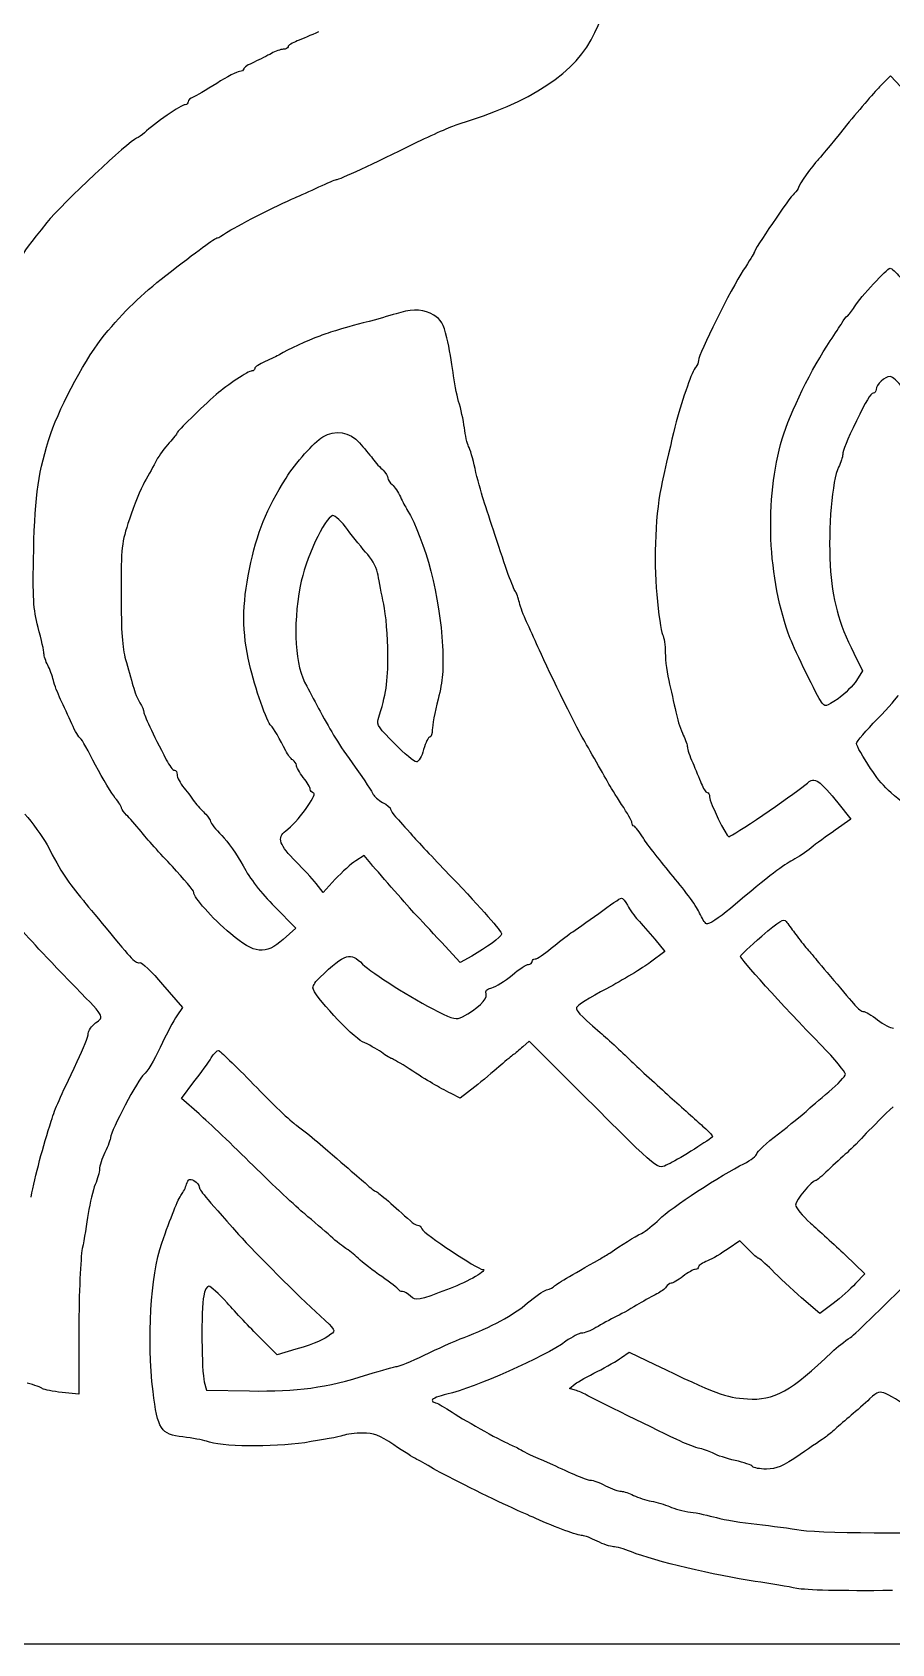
# Model space of a CAD drawing. Header units: millimetres. Extents: x 2 to 526, y -526 to -2.
# Drawn here: x 183 to 265, y -525.7 to -372 of the extents above; entities that cross this region are included whole.
import ezdxf

# ---------------------------------------------------------------- set-up
doc = ezdxf.new("R2010")
doc.units = ezdxf.units.MM
doc.layers.get('0').update_dxf_attribs({"linetype": 'CONTINUOUS'})

msp = doc.modelspace()

# ---------------------------------------------------------------- linework, layer by layer
for p, q in [((264.9, -376.13), (263.87, -377.19)), ((265.88, -377.19), (264.9, -376.13)), ((261.41, -431.22), (262.23, -432.88)), ((262.23, -432.88), (261.67, -433.81)), ((259.87, -445.48), (261.12, -447.04)), ((261.12, -447.04), (259.64, -448.1)), ((214.68, -450.53), (213.89, -451.01)), ((215.32, -451.27), (214.68, -450.53)), ((210.77, -454.05), (210.11, -453.18)), ((211.93, -452.78), (210.77, -454.05)), ((206.16, -455.4), (208.17, -457.46)), ((208.17, -457.46), (206.98, -458.52)), ((223.86, -460.72), (222.06, -458.79)), ((243.39, -459.66), (242.01, -460.69)), ((242.41, -458.5), (243.39, -459.66)), ((224.98, -460.11), (223.86, -460.72)), ((195.47, -462.81), (197.35, -465.01)), ((197.35, -465.01), (196.82, -465.8)), ((230.45, -468.23), (229.84, -468.76)), ((235.59, -473.37), (230.45, -468.23)), ((197.27, -473.71), (198.46, -472.12)), ((223.84, -473.66), (222.99, -473.23)), ((225.24, -472.6), (223.84, -473.66)), ((198.94, -475.17), (197.27, -473.71)), ((250.53, -487.28), (249.42, -488.05)), ((251.35, -488.1), (250.53, -487.28)), ((260.59, -488.63), (262.47, -490.43)), ((262.47, -490.43), (261.57, -491.36)), ((258.18, -494.22), (256.43, -492.71)), ((259.45, -493.26), (258.18, -494.22)), ((187.48, -495.78), (187.46, -501.91)), ((206.4, -498.16), (204.73, -496.49)), ((208.17, -497.63), (206.4, -498.16)), ((239.24, -498.42), (239.98, -497.92)), ((239.98, -497.92), (242.41, -499.08)), ((199.44, -500.72), (199.65, -501.52)), ((234.29, -501.36), (234.82, -500.94)), ((187.46, -501.91), (185.87, -501.76)), ((199.65, -501.52), (203.76, -501.6)), ((234.82, -501.52), (234.29, -501.36))]:
    msp.add_line(p, q)
msp.add_lwpolyline([(2.38, -264.05), (2.38, -525.73), (264.05, -525.73), (525.73, -525.73), (525.73, -264.05), (525.73, -2.38), (264.05, -2.38), (2.38, -2.38)], close=True)
for points in [[(236.7, -372), (237.6, -370.05), (237.91, -369.17), (238.13, -368.09)], [(210.34, -371.92), (209.68, -372.24), (208.76, -372.61), (208.31, -372.8)], [(223.57, -380.76), (230.58, -378.7), (234.98, -375.79), (236.7, -372)], [(206.98, -373.59), (206.72, -373.59), (206.22, -373.78), (205.85, -373.99)], [(207.43, -373.35), (207.43, -373.49), (207.22, -373.59), (206.98, -373.59)], [(208.31, -372.8), (207.83, -372.98), (207.43, -373.22), (207.43, -373.35)], [(204.21, -374.81), (203.65, -375.05), (203.2, -375.34), (203.2, -375.47)], [(205.85, -373.99), (205.48, -374.2), (204.73, -374.54), (204.21, -374.81)], [(202.8, -375.71), (202.59, -375.71), (201.61, -376.21), (200.63, -376.85)], [(203.2, -375.47), (203.2, -375.6), (203.01, -375.71), (202.8, -375.71)], [(198.38, -378.17), (198.12, -378.25), (197.91, -378.46), (197.91, -378.62)], [(200.63, -376.85), (199.63, -377.48), (198.62, -378.06), (198.38, -378.17)], [(263.87, -377.19), (263.29, -377.75), (261.78, -379.52), (260.48, -381.13)], [(197.62, -378.88), (197.25, -378.88), (194.68, -380.66), (193.73, -381.56)], [(197.91, -378.62), (197.91, -378.75), (197.78, -378.88), (197.62, -378.88)], [(219.47, -382.59), (221.22, -381.74), (223.07, -380.92), (223.57, -380.76)], [(260.48, -381.13), (259.19, -382.72), (258.05, -384.1), (257.97, -384.18)], [(192.99, -382.08), (192.25, -382.35), (185.95, -388.25), (184.41, -390.13)], [(193.73, -381.56), (193.49, -381.79), (193.15, -382.03), (192.99, -382.08)], [(212.04, -386.03), (212.28, -386.03), (215.64, -384.49), (219.47, -382.59)], [(257.97, -384.18), (257.52, -384.62), (256.12, -386.56), (256.12, -386.77)], [(208.09, -387.75), (208.54, -387.56), (209.55, -387.11), (210.37, -386.72)], [(210.37, -386.72), (211.19, -386.34), (211.93, -386.03), (212.04, -386.03)], [(255.72, -387.35), (255.32, -387.67), (251.88, -392.75), (251.88, -393.01)], [(256.12, -386.77), (256.12, -386.9), (255.93, -387.16), (255.72, -387.35)], [(201.56, -391.08), (202.25, -390.6), (206.48, -388.43), (208.09, -387.75)], [(184.41, -390.13), (182.88, -392.03), (182.03, -393.14), (182.03, -393.36)], [(195.77, -395.18), (198.76, -392.85), (200.5, -391.58), (200.71, -391.58)], [(200.71, -391.58), (200.79, -391.58), (201.19, -391.35), (201.56, -391.08)], [(251.88, -393.01), (251.88, -393.06), (251.43, -393.83), (250.85, -394.68)], [(250.85, -394.68), (249.74, -396.37), (246.59, -402.72), (246.59, -403.28)], [(261.46, -398.17), (262.07, -397.22), (264.58, -394.49), (264.87, -394.49)], [(264.87, -394.49), (265.01, -394.49), (265.43, -394.86), (265.83, -395.34)], [(189.92, -400.84), (191.77, -398.62), (193.44, -397.01), (195.77, -395.18)], [(260.8, -399.02), (260.93, -398.94), (261.22, -398.57), (261.46, -398.17)], [(215.77, -399.39), (212.38, -400.29), (211.51, -400.55), (210.45, -400.95)], [(218.18, -398.7), (217.73, -398.83), (216.64, -399.15), (215.77, -399.39)], [(221.35, -398.97), (220.45, -398.41), (219.42, -398.33), (218.18, -398.7)], [(222.59, -401.13), (222.25, -399.76), (222.01, -399.36), (221.35, -398.97)], [(259.16, -401.4), (259.61, -400.76), (260.09, -400), (260.27, -399.71)], [(260.27, -399.71), (260.43, -399.42), (260.67, -399.12), (260.8, -399.02)], [(184.81, -410.24), (185.74, -407.54), (188.3, -402.78), (189.92, -400.84)], [(210.45, -400.95), (209.34, -401.35), (207.35, -402.27), (206.64, -402.72)], [(223.18, -404.42), (223.07, -403.54), (222.81, -402.06), (222.59, -401.13)], [(206.64, -402.72), (206.43, -402.85), (205.79, -403.15), (205.26, -403.38)], [(254.58, -410.77), (255.32, -408.23), (257.41, -404.02), (259.16, -401.4)], [(203.99, -404.28), (203.65, -404.28), (201.64, -405.61), (200.58, -406.53)], [(204.26, -404.05), (204.26, -404.18), (204.15, -404.28), (203.99, -404.28)], [(205.26, -403.38), (204.71, -403.62), (204.26, -403.91), (204.26, -404.05)], [(246.33, -403.91), (246.19, -404.05), (245.82, -404.87), (245.53, -405.74)], [(246.59, -403.28), (246.59, -403.49), (246.49, -403.75), (246.33, -403.91)], [(223.71, -407.19), (223.52, -406.53), (223.28, -405.29), (223.18, -404.42)], [(245.53, -405.74), (244.66, -408.17), (244.37, -409.36), (243.13, -414.87)], [(264.87, -404.81), (264.37, -404.81), (263.53, -405.58), (263.53, -406.06)], [(266.07, -405.9), (265.62, -405.29), (265.11, -404.81), (264.87, -404.81)], [(200.58, -406.53), (199.15, -407.8), (196.85, -410.05), (196.85, -410.18)], [(224.26, -409.71), (224.16, -408.97), (223.92, -407.86), (223.71, -407.19)], [(263.26, -406.4), (263.02, -406.4), (262.55, -407.19), (261.65, -409.05)], [(263.53, -406.06), (263.53, -406.24), (263.42, -406.4), (263.26, -406.4)], [(183.17, -421.38), (183.3, -415.98), (183.59, -413.89), (184.81, -410.24)], [(196.85, -410.18), (196.85, -410.26), (196.51, -410.69), (196.08, -411.14)], [(210.74, -410.58), (211.9, -409.84), (213.36, -410.08), (214.26, -411.14)], [(224.66, -411.48), (224.53, -411.24), (224.34, -410.42), (224.26, -409.71)], [(261.65, -409.05), (260.75, -410.9), (260.35, -411.9), (260.35, -412.27)], [(196.08, -411.14), (195.69, -411.59), (195.13, -412.33), (194.89, -412.8)], [(207.25, -414.5), (208.12, -413.09), (209.92, -411.08), (210.74, -410.58)], [(214.26, -411.14), (214.66, -411.61), (215.21, -412.27), (215.5, -412.64)], [(225.27, -413.6), (225.08, -412.67), (224.79, -411.72), (224.66, -411.48)], [(255.35, -429.82), (253.18, -424.21), (252.86, -416.4), (254.58, -410.77)], [(194.89, -412.8), (194.63, -413.28), (194.12, -414.21), (193.75, -414.87)], [(215.5, -412.64), (215.79, -413.04), (216.24, -413.54), (216.51, -413.76)], [(226.09, -416.59), (225.85, -415.85), (225.48, -414.52), (225.27, -413.6)], [(259.95, -413.46), (259.34, -414.66), (258.95, -419.36), (259.16, -422.8)], [(260.35, -412.27), (260.35, -412.49), (260.16, -413.01), (259.95, -413.46)], [(193.75, -414.87), (193.38, -415.53), (192.72, -417.12), (192.3, -418.44)], [(203.76, -423.2), (204.47, -419.66), (205.37, -417.46), (207.25, -414.5)], [(216.51, -413.76), (216.75, -413.99), (216.96, -414.34), (216.96, -414.5)], [(216.96, -414.5), (216.96, -414.66), (217.14, -414.95), (217.38, -415.13)], [(217.38, -415.13), (217.59, -415.34), (217.96, -415.85), (218.15, -416.3)], [(243.13, -414.87), (242.49, -417.62), (242.28, -422.22), (242.6, -425.61)], [(218.15, -416.3), (218.36, -416.75), (218.65, -417.3), (218.78, -417.51)], [(227.17, -419.89), (226.8, -418.81), (226.32, -417.3), (226.09, -416.59)], [(211.69, -418.09), (210.93, -418.25), (209.05, -422.3), (208.6, -424.82)], [(213.12, -419.42), (212.54, -418.65), (211.9, -418.07), (211.69, -418.09)], [(218.78, -417.51), (220.53, -420.45), (221.96, -425.93), (222.17, -430.53)], [(192.3, -418.44), (191.53, -420.74), (191.51, -420.98), (191.51, -425.58)], [(215.03, -421.8), (214.55, -421.27), (213.68, -420.18), (213.12, -419.42)], [(229.13, -425.32), (228.89, -425.03), (228.2, -423.07), (227.17, -419.89)], [(183.59, -428.76), (183.12, -426.91), (183.07, -426.11), (183.17, -421.38)], [(216.03, -423.78), (215.93, -423.17), (215.53, -422.38), (215.03, -421.8)], [(259.16, -422.8), (259.34, -426.11), (259.95, -428.31), (261.41, -431.22)], [(203.76, -432.25), (203.04, -429.29), (203.04, -426.53), (203.76, -423.2)], [(216.56, -426.53), (216.35, -425.58), (216.11, -424.34), (216.03, -423.78)], [(191.51, -425.58), (191.51, -429.21), (191.61, -430.69), (191.93, -431.8)], [(208.6, -424.82), (207.86, -428.7), (208.09, -432.46), (209.21, -434.37)], [(229.5, -426.38), (229.39, -425.93), (229.24, -425.45), (229.13, -425.32)], [(242.6, -425.61), (242.76, -427.43), (243.02, -429.15), (243.15, -429.42)], [(216.96, -431.32), (216.96, -429.63), (216.77, -427.51), (216.56, -426.53)], [(230.19, -428.23), (229.9, -427.65), (229.61, -426.8), (229.5, -426.38)], [(184.15, -431.24), (184.15, -431.03), (183.91, -429.9), (183.59, -428.76)], [(231.27, -430.61), (230.95, -429.87), (230.45, -428.81), (230.19, -428.23)], [(222.17, -430.53), (222.28, -432.81), (222.2, -433.78), (221.75, -435.61)], [(243.15, -429.42), (243.31, -429.68), (243.42, -430.48), (243.42, -431.19)], [(258.31, -435.87), (257.97, -435.4), (255.77, -430.95), (255.35, -429.82)], [(184.52, -432.36), (184.31, -431.99), (184.15, -431.48), (184.15, -431.24)], [(191.93, -431.8), (192.17, -432.59), (192.48, -433.73), (192.64, -434.31)], [(216.03, -437.54), (216.8, -435.13), (216.96, -434.02), (216.96, -431.32)], [(235.48, -439.21), (235.06, -438.52), (231.85, -431.99), (231.27, -430.61)], [(243.42, -431.19), (243.42, -431.88), (243.6, -433.23), (243.84, -434.18)], [(185.05, -433.81), (184.94, -433.39), (184.71, -432.73), (184.52, -432.36)], [(205.82, -438.15), (205.45, -437.86), (204.26, -434.47), (203.76, -432.25)], [(185.74, -435.64), (185.45, -435.05), (185.16, -434.23), (185.05, -433.81)], [(192.64, -434.31), (192.8, -434.9), (193.09, -435.64), (193.3, -435.95)], [(209.21, -434.37), (209.55, -435), (210.13, -436.06), (210.5, -436.75)], [(243.84, -434.18), (244.05, -435.13), (244.34, -436.43), (244.48, -437.07)], [(261.67, -433.81), (261.36, -434.31), (260.56, -435.08), (259.9, -435.56)], [(186.8, -437.94), (186.5, -437.25), (186, -436.22), (185.74, -435.64)], [(193.3, -435.95), (193.52, -436.27), (193.68, -436.67), (193.68, -436.83)], [(221.75, -435.61), (221.43, -436.83), (221.19, -438.15), (221.19, -438.52)], [(259.9, -435.56), (258.71, -436.35), (258.66, -436.35), (258.31, -435.87)], [(263.66, -437.49), (264.74, -436.38), (265.64, -435.35), (265.64, -435.21)], [(187.62, -439.34), (187.48, -439.26), (187.11, -438.65), (186.8, -437.94)], [(193.68, -436.83), (193.68, -437.09), (194.5, -438.84), (195.82, -441.38)], [(207.22, -440.53), (206.69, -439.45), (205.98, -438.28), (205.82, -438.15)], [(210.5, -436.75), (211.59, -438.81), (212.17, -439.76), (213.84, -442.09)], [(217.59, -439.84), (216.16, -438.44), (215.87, -437.99), (216.03, -437.54)], [(244.48, -437.07), (244.63, -437.7), (244.92, -438.57), (245.14, -439.02)], [(261.67, -439.84), (261.67, -439.66), (262.57, -438.57), (263.66, -437.49)], [(189.07, -441.91), (188.41, -440.58), (187.75, -439.42), (187.62, -439.34)], [(220.95, -439.21), (220.82, -439.21), (220.56, -439.74), (220.37, -440.4)], [(221.19, -438.52), (221.19, -438.89), (221.09, -439.21), (220.95, -439.21)], [(237.97, -443.57), (237.52, -442.75), (235.74, -439.66), (235.48, -439.21)], [(245.14, -439.02), (245.35, -439.47), (245.53, -439.98), (245.53, -440.19)], [(207.88, -441.4), (207.7, -441.3), (207.41, -440.9), (207.22, -440.53)], [(219.68, -441.59), (219.47, -441.59), (218.55, -440.8), (217.59, -439.84)], [(220.37, -440.4), (220.19, -441.06), (219.87, -441.59), (219.68, -441.59)], [(245.53, -440.19), (245.53, -440.37), (245.75, -441.03), (246.04, -441.67)], [(263, -442.2), (262.28, -441.11), (261.67, -440.06), (261.67, -439.84)], [(190.95, -445.03), (190.61, -444.63), (189.76, -443.2), (189.07, -441.91)], [(195.82, -441.38), (196.08, -441.93), (196.45, -442.38), (196.59, -442.38)], [(196.59, -442.38), (196.74, -442.38), (196.85, -442.57), (196.85, -442.81)], [(196.85, -442.81), (196.85, -443.04), (197.14, -443.6), (197.51, -444.08)], [(208.23, -441.91), (208.23, -441.75), (208.07, -441.51), (207.88, -441.4)], [(208.89, -443.07), (208.52, -442.6), (208.23, -442.07), (208.23, -441.91)], [(213.84, -442.09), (214.71, -443.31), (215.48, -444.47), (215.56, -444.69)], [(246.04, -441.67), (246.3, -442.28), (246.67, -443.18), (246.86, -443.63)], [(267.84, -446.8), (264.82, -444.55), (264.13, -443.92), (263, -442.2)], [(197.51, -444.08), (197.88, -444.53), (198.38, -445.19), (198.62, -445.53)], [(209.55, -444.18), (209.55, -444.05), (209.26, -443.55), (208.89, -443.07)], [(209.89, -444.58), (209.71, -444.5), (209.55, -444.34), (209.55, -444.18)], [(239.26, -445.64), (238.71, -444.79), (238.13, -443.87), (237.97, -443.57)], [(246.86, -443.63), (247.04, -444.1), (247.28, -444.5), (247.41, -444.5)], [(249.48, -448.73), (249.77, -448.71), (255.4, -444.9), (256.75, -443.79)], [(256.75, -443.79), (257.41, -443.23), (257.57, -443.2), (258.07, -443.52)], [(258.07, -443.52), (258.37, -443.73), (259.19, -444.61), (259.87, -445.48)], [(191.56, -446.01), (191.56, -445.88), (191.27, -445.43), (190.95, -445.03)], [(198.62, -445.53), (198.89, -445.88), (199.31, -446.35), (199.58, -446.56)], [(207.22, -448.15), (208.28, -447.41), (210.26, -444.69), (209.89, -444.58)], [(215.56, -444.69), (215.64, -444.87), (216.03, -445.21), (216.46, -445.45)], [(216.46, -445.45), (216.88, -445.66), (217.22, -445.96), (217.22, -446.09)], [(240.24, -447.38), (240.24, -447.25), (239.79, -446.46), (239.26, -445.64)], [(247.41, -444.5), (247.54, -444.5), (247.65, -444.69), (247.65, -444.92)], [(247.65, -444.92), (247.65, -445.43), (249.24, -448.73), (249.48, -448.73)], [(182.32, -446.56), (183.04, -447.36), (183.99, -448.68), (184.44, -449.5)], [(192.03, -446.67), (191.77, -446.43), (191.56, -446.14), (191.56, -446.01)], [(193.41, -448.23), (192.91, -447.6), (192.27, -446.88), (192.03, -446.67)], [(199.58, -446.56), (199.81, -446.8), (200.03, -447.12), (200.03, -447.28)], [(200.03, -447.28), (200.05, -447.41), (200.53, -448.02), (201.11, -448.6)], [(217.22, -446.09), (217.22, -446.25), (217.43, -446.56), (217.7, -446.83)], [(217.7, -446.83), (217.94, -447.09), (218.68, -447.91), (219.31, -448.63)], [(240.45, -447.73), (240.32, -447.68), (240.24, -447.52), (240.24, -447.38)], [(196.4, -451.56), (195.26, -450.37), (193.91, -448.87), (193.41, -448.23)], [(201.11, -448.6), (201.69, -449.18), (202.59, -450.48), (203.15, -451.51)], [(208.2, -451.11), (206.61, -449.55), (206.35, -448.81), (207.22, -448.15)], [(219.31, -448.63), (219.95, -449.34), (221.62, -451.11), (223.02, -452.57)], [(241.33, -448.87), (240.96, -448.28), (240.56, -447.75), (240.45, -447.73)], [(244.18, -452.52), (242.99, -451.09), (241.72, -449.45), (241.33, -448.87)], [(259.64, -448.1), (258.84, -448.65), (257.78, -449.42), (257.33, -449.79)], [(184.44, -449.5), (185.87, -452.23), (186.37, -452.99), (187.91, -454.82)], [(257.33, -449.79), (256.88, -450.16), (256.09, -450.69), (255.59, -450.96)], [(198.44, -454.03), (198.44, -453.87), (197.51, -452.76), (196.4, -451.56)], [(203.15, -451.51), (203.76, -452.68), (204.87, -454.1), (206.16, -455.4)], [(210.11, -453.18), (209.74, -452.7), (208.86, -451.78), (208.2, -451.11)], [(213.89, -451.01), (213.47, -451.3), (212.59, -452.09), (211.93, -452.78)], [(219.6, -456.14), (218.89, -455.37), (216.38, -452.52), (215.32, -451.27)], [(255.59, -450.96), (254.66, -451.43), (253.6, -452.25), (249.63, -455.56)], [(223.02, -452.57), (225.93, -455.61), (227.81, -457.76), (227.81, -458.02)], [(246.7, -456.01), (246.51, -455.53), (245.37, -453.95), (244.18, -452.52)], [(187.91, -454.82), (188.09, -455.06), (189.07, -456.25), (190.08, -457.46)], [(201.96, -457.99), (200.13, -456.43), (198.44, -454.53), (198.44, -454.03)], [(237.07, -456.04), (238.15, -455.24), (239.13, -454.58), (239.24, -454.58)], [(239.24, -454.58), (239.34, -454.55), (239.61, -454.87), (239.82, -455.27)], [(186.53, -462.44), (183.17, -458.95), (182.43, -458.15), (180.74, -456.14)], [(222.06, -458.79), (221.09, -457.73), (219.97, -456.54), (219.6, -456.14)], [(234.42, -457.91), (234.79, -457.68), (235.98, -456.83), (237.07, -456.04)], [(239.82, -455.27), (240.03, -455.69), (240.48, -456.3), (240.82, -456.67)], [(240.82, -456.67), (241.14, -457.01), (241.88, -457.84), (242.41, -458.5)], [(247.36, -457.04), (247.2, -456.96), (246.91, -456.49), (246.7, -456.01)], [(249.63, -455.56), (248.55, -456.49), (247.52, -457.15), (247.36, -457.04)], [(190.08, -457.46), (192.56, -460.48), (192.93, -460.88), (193.3, -460.72)], [(206.98, -458.52), (205.26, -460.03), (204.26, -459.93), (201.96, -457.99)], [(227.81, -458.02), (227.81, -458.26), (226.32, -459.34), (224.98, -460.11)], [(232.54, -459.37), (233.2, -458.81), (234.05, -458.18), (234.42, -457.91)], [(250.59, -460.11), (250.59, -460.03), (251.51, -459.18), (252.62, -458.21)], [(252.62, -458.21), (254.34, -456.72), (254.71, -456.49), (254.95, -456.8)], [(254.95, -456.8), (255.11, -457.04), (255.48, -457.52), (255.75, -457.89)], [(255.75, -457.89), (256.04, -458.28), (256.51, -458.89), (256.83, -459.29)], [(231.01, -460.38), (231.17, -460.38), (231.85, -459.93), (232.54, -459.37)], [(256.83, -459.29), (257.18, -459.66), (257.52, -460.08), (257.65, -460.24)], [(193.3, -460.72), (193.46, -460.67), (194.44, -461.59), (195.47, -462.81)], [(210.45, -462.15), (212.99, -459.79), (213.33, -459.69), (214.55, -460.88)], [(214.55, -460.88), (215.45, -461.75), (219.26, -464.16), (221.72, -465.4)], [(228.81, -461.94), (229.47, -461.35), (230.19, -460.9), (230.37, -460.9)], [(230.37, -460.9), (230.56, -460.9), (230.72, -460.77), (230.72, -460.64)], [(230.72, -460.64), (230.72, -460.48), (230.85, -460.38), (231.01, -460.38)], [(242.01, -460.69), (241.25, -461.27), (239.37, -462.41), (237.81, -463.23)], [(258.31, -468.63), (254.45, -464.66), (250.56, -460.35), (250.59, -460.11)], [(257.65, -460.24), (258, -460.67), (260.93, -464.13), (261.51, -464.79)], [(189.07, -466.49), (189.92, -465.83), (190.08, -466.09), (186.53, -462.44)], [(209.81, -463.13), (209.81, -462.92), (210.11, -462.47), (210.45, -462.15)], [(226.88, -463.13), (227.25, -463.05), (228.12, -462.49), (228.81, -461.94)], [(214.55, -468.29), (213.52, -467.81), (209.81, -463.79), (209.81, -463.13)], [(224.08, -465.9), (225.48, -465.16), (226.48, -464.24), (226.32, -463.76)], [(226.32, -463.76), (226.22, -463.42), (226.38, -463.26), (226.88, -463.13)], [(237.81, -463.23), (236.22, -464.05), (234.95, -464.87), (234.95, -465.03)], [(196.82, -465.8), (196.53, -466.22), (195.82, -467.6), (195.24, -468.82)], [(221.72, -465.4), (223.23, -466.17), (223.47, -466.2), (224.08, -465.9)], [(234.95, -465.03), (234.95, -465.4), (235.06, -465.51), (237.2, -467.39)], [(261.51, -464.79), (261.81, -465.14), (262.18, -465.4), (262.33, -465.4)], [(262.33, -465.4), (262.49, -465.4), (263.1, -465.75), (263.68, -466.2)], [(188.38, -467.49), (188.38, -467.23), (188.7, -466.78), (189.07, -466.49)], [(237.2, -467.39), (238.02, -468.1), (239.45, -469.42), (240.35, -470.3)], [(263.68, -466.2), (264.24, -466.62), (264.93, -466.99), (265.19, -466.99)], [(187.33, -470.16), (187.91, -468.95), (188.38, -467.73), (188.38, -467.49)], [(195.24, -468.82), (194.65, -470.06), (193.97, -471.22), (193.68, -471.41)], [(216.35, -469.29), (215.87, -468.97), (215.08, -468.52), (214.55, -468.29)], [(229.84, -468.76), (229.53, -469.05), (229.08, -469.42), (228.86, -469.58)], [(260.61, -471.38), (260.61, -471.17), (259.58, -469.93), (258.31, -468.63)], [(184.84, -475.85), (185.29, -474.48), (185.55, -473.87), (187.33, -470.16)], [(198.46, -472.12), (199.13, -471.28), (199.87, -470.24), (200.1, -469.82)], [(200.1, -469.82), (200.37, -469.42), (200.66, -469.11), (200.79, -469.11)], [(200.79, -469.11), (200.9, -469.11), (202.41, -470.56), (204.15, -472.36)], [(217.33, -469.9), (217.25, -469.9), (216.8, -469.64), (216.35, -469.29)], [(219, -470.88), (218.18, -470.35), (217.41, -469.9), (217.33, -469.9)], [(228.86, -469.58), (228.65, -469.74), (228.04, -470.24), (227.54, -470.69)], [(240.35, -470.3), (241.25, -471.17), (242.94, -472.7), (244.08, -473.74)], [(193.68, -471.41), (193.17, -471.78), (190.5, -476.81), (190.5, -477.41)], [(222.99, -473.23), (221.8, -472.63), (220.79, -472.04), (219, -470.88)], [(227.54, -470.69), (227.04, -471.14), (225.98, -471.99), (225.24, -472.6)], [(259.03, -473.05), (259.9, -472.33), (260.61, -471.57), (260.61, -471.38)], [(204.15, -472.36), (205.87, -474.16), (207.72, -475.91), (208.23, -476.25)], [(243.71, -479.98), (242.6, -480.46), (243.21, -480.96), (235.59, -473.37)], [(256.86, -474.93), (257.2, -474.61), (258.18, -473.76), (259.03, -473.05)], [(244.08, -473.74), (245.22, -474.74), (246.59, -475.96), (247.09, -476.44)], [(254.21, -477.07), (255.32, -476.22), (256.51, -475.24), (256.86, -474.93)], [(265.17, -474.5), (264.35, -475.24), (263.21, -476.38), (262.6, -477.02)], [(182.93, -483.1), (183.3, -481.09), (184.07, -478.21), (184.84, -475.85)], [(204.1, -480.09), (202.19, -478.18), (199.87, -475.99), (198.94, -475.17)], [(208.23, -476.25), (208.73, -476.62), (209.63, -477.33), (210.24, -477.84)], [(247.09, -476.44), (247.62, -476.89), (247.99, -477.31), (247.91, -477.39)], [(190.5, -477.41), (190.5, -477.6), (190.26, -478.23), (189.97, -478.84)], [(210.24, -477.84), (213.04, -480.25), (214.44, -481.46), (215.05, -481.99)], [(247.91, -477.39), (247.33, -477.86), (244.45, -479.64), (243.71, -479.98)], [(252.15, -478.98), (252.15, -478.82), (253.07, -477.94), (254.21, -477.07)], [(262.6, -477.02), (262.02, -477.65), (261.2, -478.5), (260.77, -478.87)], [(189.97, -478.84), (189.68, -479.43), (189.44, -480.17), (189.44, -480.43)], [(250.93, -479.93), (251.59, -479.58), (252.15, -479.16), (252.15, -478.98)], [(260.77, -478.87), (260.32, -479.24), (259.53, -480.01), (258.95, -480.54)], [(189.44, -480.43), (189.44, -480.72), (189.26, -481.38), (189.04, -481.91)], [(209.02, -484.72), (208.23, -484.06), (206, -481.97), (204.1, -480.09)], [(242.86, -485.22), (243.87, -484.19), (248.87, -480.91), (250.93, -479.93)], [(258.95, -480.54), (258.39, -481.09), (257.84, -481.54), (257.76, -481.54)], [(189.04, -481.91), (188.81, -482.44), (188.52, -483.68), (188.38, -484.66)], [(197.27, -482.86), (197.43, -482.65), (197.67, -482.2), (197.75, -481.89)], [(197.75, -481.89), (197.91, -481.38), (198.04, -481.33), (198.46, -481.54)], [(198.46, -481.54), (198.73, -481.7), (198.97, -481.97), (198.97, -482.15)], [(198.97, -482.15), (198.99, -482.44), (199.39, -482.94), (202.72, -486.67)], [(215.05, -481.99), (215.42, -482.34), (215.79, -482.6), (215.87, -482.6)], [(215.87, -482.6), (216.01, -482.63), (217.67, -484.06), (219.1, -485.38)], [(257.76, -481.54), (257.39, -481.54), (255.85, -483.42), (255.85, -483.87)], [(195.39, -487.49), (196.22, -485.09), (196.96, -483.26), (197.27, -482.86)], [(255.85, -483.87), (255.85, -484.11), (256.49, -484.9), (257.28, -485.59)], [(261.09, -496.49), (262.04, -495.86), (273.24, -484.53), (273.66, -483.74)], [(188.38, -484.66), (188.22, -485.64), (187.99, -487.15), (187.8, -488.02)], [(211.48, -486.83), (210.93, -486.33), (209.81, -485.38), (209.02, -484.72)], [(219.1, -485.38), (219.34, -485.59), (219.63, -485.78), (219.79, -485.78)], [(219.79, -485.78), (219.95, -485.78), (220.13, -485.93), (220.21, -486.15)], [(241.14, -486.57), (241.54, -486.36), (242.31, -485.75), (242.86, -485.22)], [(257.28, -485.59), (258.05, -486.28), (259.56, -487.65), (260.59, -488.63)], [(202.72, -486.67), (204.39, -488.53), (208.33, -492.47), (210.5, -494.45)], [(212.94, -488), (212.7, -487.87), (212.04, -487.34), (211.48, -486.83)], [(220.21, -486.15), (220.4, -486.6), (225.5, -490.01), (226.01, -490.01)], [(238.13, -488.45), (239.29, -487.65), (240.45, -486.91), (241.14, -486.57)], [(187.8, -488.02), (187.64, -488.92), (187.48, -492.26), (187.48, -495.78)], [(194.55, -501.65), (193.97, -496.6), (194.31, -490.7), (195.39, -487.49)], [(214.13, -488.95), (213.73, -488.58), (213.2, -488.13), (212.94, -488)], [(216.38, -490.7), (215.56, -490.14), (214.55, -489.35), (214.13, -488.95)], [(237.17, -489.03), (237.46, -488.84), (237.91, -488.58), (238.13, -488.45)], [(249.42, -488.05), (248.81, -488.47), (247.91, -489), (247.46, -489.19)], [(252.31, -488.95), (252.23, -488.95), (251.8, -488.58), (251.35, -488.1)], [(253.58, -490.06), (252.97, -489.45), (252.39, -488.95), (252.31, -488.95)], [(226.01, -490.01), (226.59, -490.01), (224.58, -491.2), (222.91, -491.83)], [(232.83, -491.62), (232.94, -491.46), (234.42, -490.59), (237.17, -489.03)], [(246.27, -490.01), (246.12, -490.01), (245.59, -490.3), (245.11, -490.67)], [(246.59, -489.77), (246.59, -489.9), (246.46, -490.01), (246.27, -490.01)], [(247.46, -489.19), (246.99, -489.37), (246.59, -489.64), (246.59, -489.77)], [(256.43, -492.71), (255.48, -491.89), (254.21, -490.7), (253.58, -490.06)], [(199.87, -491.6), (199.71, -491.6), (199.47, -492.02), (199.39, -492.52)], [(201.64, -493.21), (200.85, -492.34), (200.05, -491.6), (199.87, -491.6)], [(217.96, -491.91), (217.94, -491.81), (217.2, -491.28), (216.38, -490.7)], [(218.36, -492.13), (218.2, -492.13), (218.02, -492.05), (217.96, -491.91)], [(222.91, -491.83), (219.74, -493.02), (219.66, -493.05), (219.13, -492.57)], [(230.29, -493.21), (230.95, -492.63), (231.78, -492.07), (232.09, -491.97)], [(232.09, -491.97), (232.44, -491.89), (232.75, -491.7), (232.83, -491.62)], [(243.5, -491.68), (243.39, -491.86), (242.99, -492.15), (242.62, -492.34)], [(243.97, -491.33), (243.84, -491.33), (243.6, -491.49), (243.5, -491.68)], [(245.11, -490.67), (244.63, -491.04), (244.13, -491.33), (243.97, -491.33)], [(261.57, -491.36), (261.09, -491.89), (260.14, -492.73), (259.45, -493.26)], [(199.39, -492.52), (199.13, -493.84), (199.18, -499.77), (199.44, -500.72)], [(204.73, -496.49), (203.81, -495.59), (202.43, -494.11), (201.64, -493.21)], [(219.13, -492.57), (218.86, -492.31), (218.52, -492.13), (218.36, -492.13)], [(224.23, -496.49), (226.77, -495.54), (228.97, -494.35), (230.29, -493.21)], [(240.9, -493.29), (240.32, -493.66), (239.37, -494.19), (238.79, -494.48)], [(242.62, -492.34), (242.25, -492.52), (241.49, -492.95), (240.9, -493.29)], [(210.5, -494.45), (211.96, -495.78), (212.01, -495.86), (211.51, -496.2)], [(238.79, -494.48), (238.2, -494.77), (237.3, -495.27), (236.8, -495.56)], [(211.51, -496.2), (210.79, -496.76), (210.19, -497.02), (208.17, -497.63)], [(220.42, -498.18), (221.64, -497.6), (223.36, -496.83), (224.23, -496.49)], [(235.45, -496.09), (235.21, -496.09), (234.55, -496.44), (233.94, -496.86)], [(236.8, -495.56), (236.3, -495.86), (235.69, -496.09), (235.45, -496.09)], [(259.34, -497.87), (259.77, -497.47), (260.56, -496.83), (261.09, -496.49)], [(217.83, -499.27), (218.02, -499.27), (219.18, -498.79), (220.42, -498.18)], [(233.94, -496.86), (231.91, -498.37), (225.24, -501.31), (222.59, -501.91)], [(251.25, -502.36), (253.76, -502.55), (255.48, -501.6), (259.34, -497.87)], [(215.05, -500.04), (216.4, -499.61), (217.65, -499.27), (217.83, -499.27)], [(236.93, -499.75), (237.81, -499.3), (238.84, -498.71), (239.24, -498.42)], [(242.41, -499.08), (248.21, -501.86), (249.18, -502.23), (251.25, -502.36)], [(184.02, -501.39), (183.89, -501.28), (183.22, -501.04), (182.56, -500.86)], [(203.76, -501.6), (208.36, -501.68), (211.03, -501.31), (215.05, -500.04)], [(234.82, -500.94), (235.11, -500.72), (236.06, -500.19), (236.93, -499.75)], [(185.87, -501.76), (185, -501.65), (184.18, -501.49), (184.02, -501.39)], [(197.41, -505.99), (195.29, -505.75), (195, -505.3), (194.55, -501.65)], [(222.59, -501.91), (221.83, -502.1), (221.19, -502.34), (221.19, -502.47)], [(221.19, -502.47), (221.19, -502.6), (221.3, -502.71), (221.43, -502.71)], [(221.43, -502.71), (221.59, -502.71), (222.2, -503.05), (222.83, -503.48)], [(235.88, -501.97), (235.59, -501.81), (235.11, -501.62), (234.82, -501.52)], [(244.87, -506.41), (242.94, -505.49), (236.41, -502.29), (235.88, -501.97)], [(262.92, -502.36), (262.47, -502.81), (261.65, -503.5), (261.14, -503.93)], [(264.5, -501.89), (263.84, -501.6), (263.71, -501.62), (262.92, -502.36)], [(269.95, -505.54), (269.72, -505.14), (265.56, -502.36), (264.5, -501.89)], [(222.83, -503.48), (224.05, -504.27), (227.49, -506.23), (228.6, -506.7)], [(261.14, -503.93), (260.67, -504.35), (259.98, -504.93), (259.66, -505.22)], [(212.67, -505.86), (212.33, -505.99), (210.69, -506.28), (209.02, -506.54)], [(214.55, -505.62), (213.86, -505.62), (213.02, -505.72), (212.67, -505.86)], [(217.54, -506.76), (216.11, -505.8), (215.61, -505.62), (214.55, -505.62)], [(259.66, -505.22), (259.34, -505.51), (258.92, -505.86), (258.71, -506.02)], [(199.65, -506.41), (199.31, -506.28), (198.31, -506.1), (197.41, -505.99)], [(209.02, -506.54), (205.9, -506.99), (201, -506.94), (199.65, -506.41)], [(219.63, -508.08), (219.42, -507.97), (218.47, -507.39), (217.54, -506.76)], [(228.6, -506.7), (228.97, -506.86), (229.45, -507.1), (229.66, -507.23)], [(229.66, -507.23), (230.06, -507.47), (230.53, -507.71), (232.44, -508.53)], [(246.72, -507.1), (246.3, -506.99), (245.45, -506.7), (244.87, -506.41)], [(248.05, -507.58), (247.76, -507.42), (247.17, -507.18), (246.72, -507.1)], [(258.71, -506.02), (258.5, -506.15), (257.39, -506.92), (256.28, -507.68)], [(221.32, -509.03), (220.61, -508.61), (219.84, -508.19), (219.63, -508.08)], [(232.44, -508.53), (233.02, -508.79), (234.05, -509.27), (234.71, -509.56)], [(250.08, -508.24), (249.26, -508.05), (248.34, -507.76), (248.05, -507.58)], [(251.75, -508.82), (251.67, -508.69), (250.93, -508.42), (250.08, -508.24)], [(253.07, -509.06), (252.44, -509.06), (251.86, -508.95), (251.75, -508.82)], [(256.28, -507.68), (254.58, -508.82), (254.03, -509.06), (253.07, -509.06)], [(228.81, -512.76), (226.77, -511.86), (222.67, -509.8), (221.32, -509.03)], [(234.71, -509.56), (235.37, -509.88), (236.11, -510.12), (236.3, -510.12)], [(236.3, -510.12), (236.51, -510.12), (237.15, -510.35), (237.73, -510.65)], [(237.73, -510.65), (238.31, -510.94), (238.97, -511.18), (239.21, -511.18)], [(239.21, -511.18), (239.45, -511.18), (240, -511.36), (240.4, -511.57)], [(240.4, -511.57), (240.82, -511.78), (241.59, -512.05), (242.09, -512.13)], [(231.06, -513.77), (230.43, -513.5), (229.42, -513.05), (228.81, -512.76)], [(242.09, -512.13), (242.6, -512.21), (243.39, -512.45), (243.84, -512.63)], [(243.84, -512.63), (244.26, -512.84), (245.16, -513.08), (245.82, -513.16)], [(245.82, -513.16), (246.46, -513.24), (247.6, -513.5), (248.31, -513.69)], [(235.51, -515.41), (235.08, -515.41), (232.99, -514.64), (231.06, -513.77)], [(248.31, -513.69), (249.05, -513.9), (250.77, -514.19), (252.15, -514.32)], [(252.15, -514.32), (253.52, -514.48), (255.43, -514.72), (256.38, -514.88)], [(256.38, -514.88), (258.6, -515.22), (270.83, -515.22), (273.05, -514.88)], [(236.93, -515.94), (236.35, -515.65), (235.72, -515.41), (235.51, -515.41)], [(238.47, -516.47), (238.2, -516.47), (237.52, -516.23), (236.93, -515.94)], [(240.19, -516.97), (239.5, -516.68), (238.73, -516.47), (238.47, -516.47)], [(251.99, -519.77), (248.13, -519.22), (242.44, -517.84), (240.19, -516.97)], [(255.96, -520.44), (255.22, -520.28), (253.44, -519.99), (251.99, -519.77)], [(265.11, -520.65), (260.09, -520.7), (256.83, -520.62), (255.96, -520.44)]]:
    msp.add_open_spline(points, degree=3)

doc.saveas('drawing.dxf')
